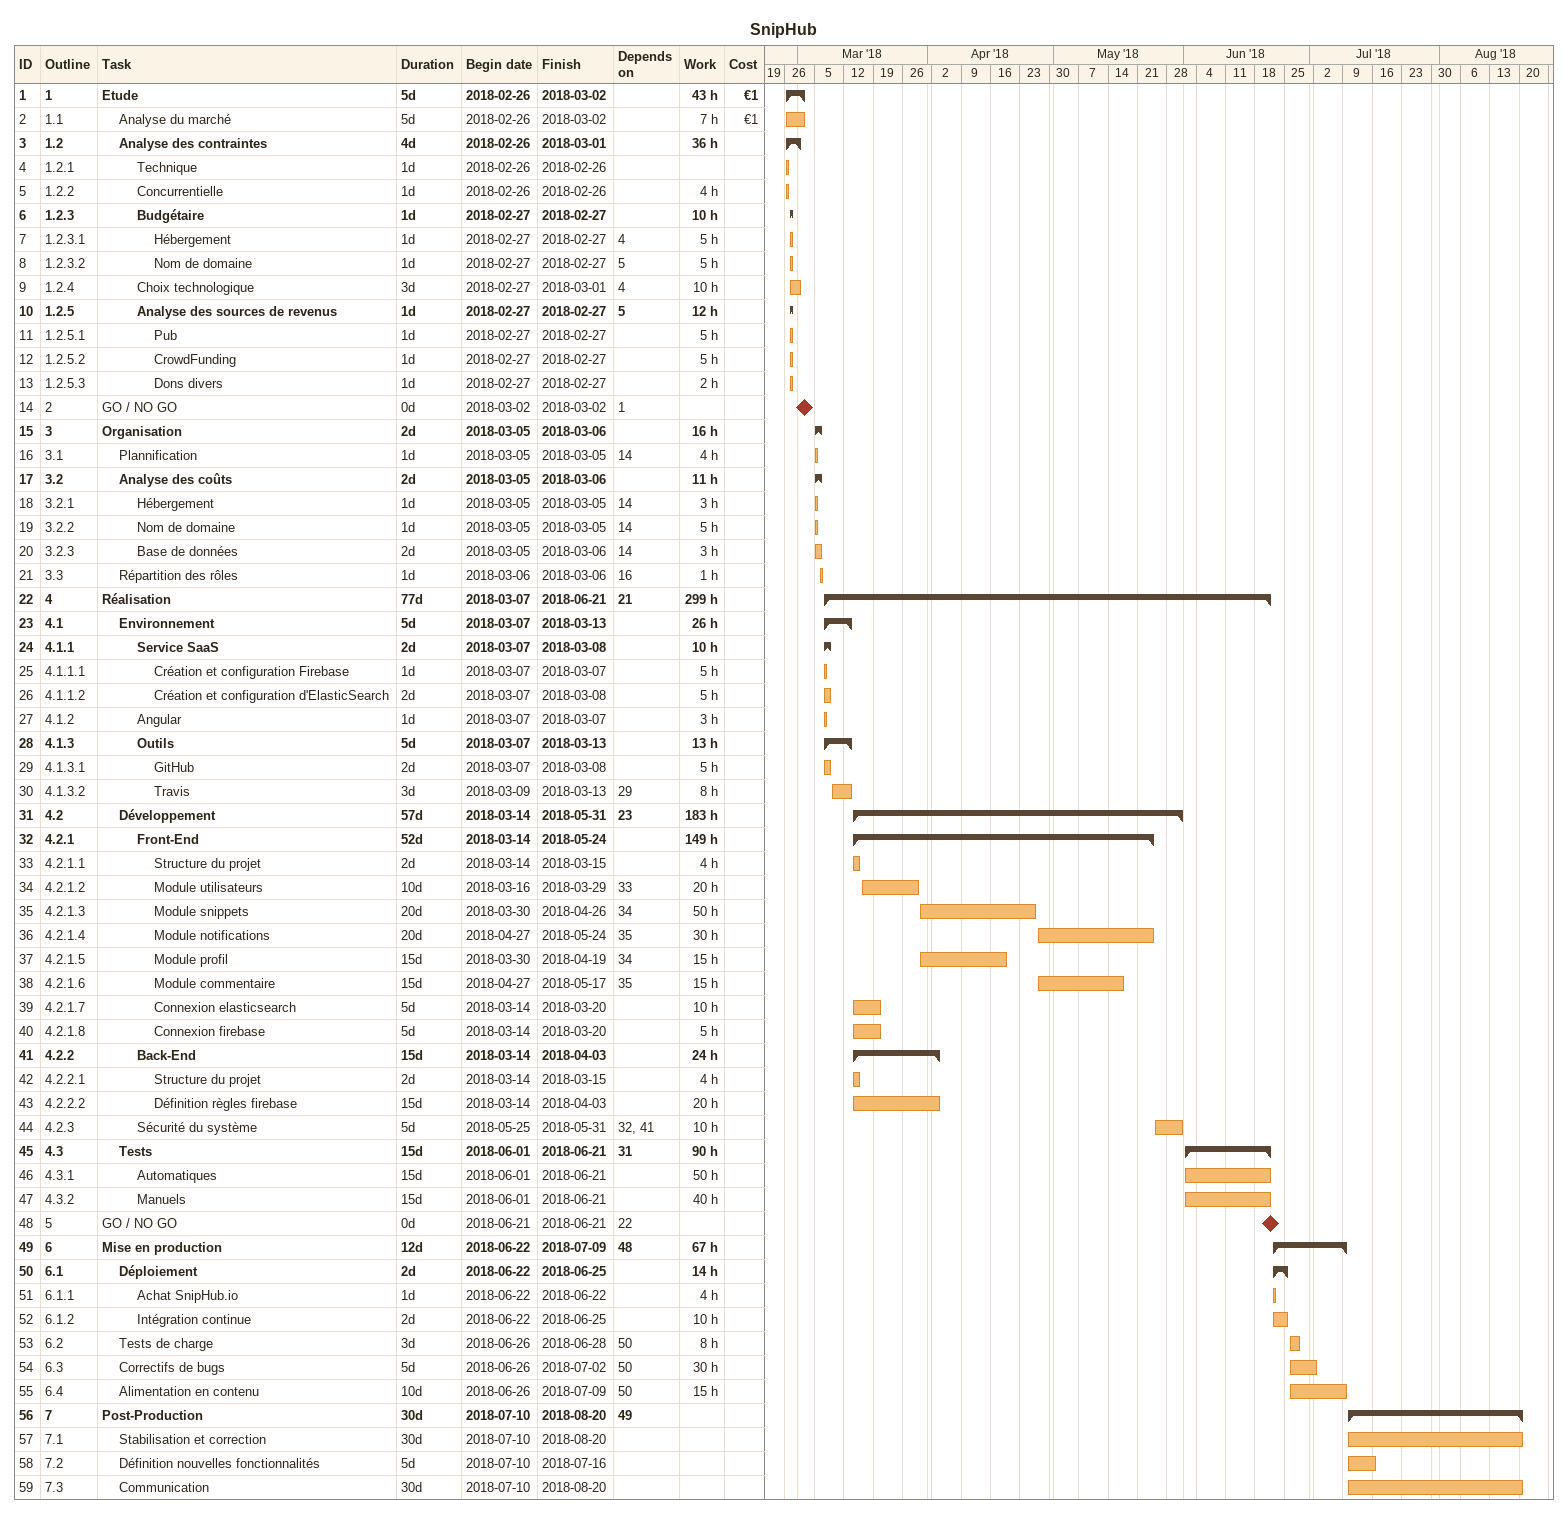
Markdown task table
SnipHub

| ID | WBS | Task | Duration | Start | Finish | Predecessors | Work (h) | Cost (€) |
|---|---|---|---|---|---|---|---|---|
| 1 | 1 | **Etude** | 5d | 2018-02-26 | 2018-03-02 |  | 43 | 1 |
| 2 | 1.1 | Analyse du marché | 5d | 2018-02-26 | 2018-03-02 |  | 7 | 1 |
| 3 | 1.2 | **Analyse des contraintes** | 4d | 2018-02-26 | 2018-03-01 |  | 36 |  |
| 4 | 1.2.1 | Technique | 1d | 2018-02-26 | 2018-02-26 |  |  |  |
| 5 | 1.2.2 | Concurrentielle | 1d | 2018-02-26 | 2018-02-26 |  | 4 |  |
| 6 | 1.2.3 | **Budgétaire** | 1d | 2018-02-27 | 2018-02-27 |  | 10 |  |
| 7 | 1.2.3.1 | Hébergement | 1d | 2018-02-27 | 2018-02-27 | 4 | 5 |  |
| 8 | 1.2.3.2 | Nom de domaine | 1d | 2018-02-27 | 2018-02-27 | 5 | 5 |  |
| 9 | 1.2.4 | Choix technologique | 3d | 2018-02-27 | 2018-03-01 | 4 | 10 |  |
| 10 | 1.2.5 | **Analyse des sources de revenus** | 1d | 2018-02-27 | 2018-02-27 | 5 | 12 |  |
| 11 | 1.2.5.1 | Pub | 1d | 2018-02-27 | 2018-02-27 |  | 5 |  |
| 12 | 1.2.5.2 | CrowdFunding | 1d | 2018-02-27 | 2018-02-27 |  | 5 |  |
| 13 | 1.2.5.3 | Dons divers | 1d | 2018-02-27 | 2018-02-27 |  | 2 |  |
| 14 | 2 | GO / NO GO | 0d | 2018-03-02 | 2018-03-02 | 1 |  |  |
| 15 | 3 | **Organisation** | 2d | 2018-03-05 | 2018-03-06 |  | 16 |  |
| 16 | 3.1 | Plannification | 1d | 2018-03-05 | 2018-03-05 | 14 | 4 |  |
| 17 | 3.2 | **Analyse des coûts** | 2d | 2018-03-05 | 2018-03-06 |  | 11 |  |
| 18 | 3.2.1 | Hébergement | 1d | 2018-03-05 | 2018-03-05 | 14 | 3 |  |
| 19 | 3.2.2 | Nom de domaine | 1d | 2018-03-05 | 2018-03-05 | 14 | 5 |  |
| 20 | 3.2.3 | Base de données | 2d | 2018-03-05 | 2018-03-06 | 14 | 3 |  |
| 21 | 3.3 | Répartition des rôles | 1d | 2018-03-06 | 2018-03-06 | 16 | 1 |  |
| 22 | 4 | **Réalisation** | 77d | 2018-03-07 | 2018-06-21 | 21 | 299 |  |
| 23 | 4.1 | **Environnement** | 5d | 2018-03-07 | 2018-03-13 |  | 26 |  |
| 24 | 4.1.1 | **Service SaaS** | 2d | 2018-03-07 | 2018-03-08 |  | 10 |  |
| 25 | 4.1.1.1 | Création et configuration Firebase | 1d | 2018-03-07 | 2018-03-07 |  | 5 |  |
| 26 | 4.1.1.2 | Création et configuration d'ElasticSearch | 2d | 2018-03-07 | 2018-03-08 |  | 5 |  |
| 27 | 4.1.2 | Angular | 1d | 2018-03-07 | 2018-03-07 |  | 3 |  |
| 28 | 4.1.3 | **Outils** | 5d | 2018-03-07 | 2018-03-13 |  | 13 |  |
| 29 | 4.1.3.1 | GitHub | 2d | 2018-03-07 | 2018-03-08 |  | 5 |  |
| 30 | 4.1.3.2 | Travis | 3d | 2018-03-09 | 2018-03-13 | 29 | 8 |  |
| 31 | 4.2 | **Développement** | 57d | 2018-03-14 | 2018-05-31 | 23 | 183 |  |
| 32 | 4.2.1 | **Front-End** | 52d | 2018-03-14 | 2018-05-24 |  | 149 |  |
| 33 | 4.2.1.1 | Structure du projet | 2d | 2018-03-14 | 2018-03-15 |  | 4 |  |
| 34 | 4.2.1.2 | Module utilisateurs | 10d | 2018-03-16 | 2018-03-29 | 33 | 20 |  |
| 35 | 4.2.1.3 | Module snippets | 20d | 2018-03-30 | 2018-04-26 | 34 | 50 |  |
| 36 | 4.2.1.4 | Module notifications | 20d | 2018-04-27 | 2018-05-24 | 35 | 30 |  |
| 37 | 4.2.1.5 | Module profil | 15d | 2018-03-30 | 2018-04-19 | 34 | 15 |  |
| 38 | 4.2.1.6 | Module commentaire | 15d | 2018-04-27 | 2018-05-17 | 35 | 15 |  |
| 39 | 4.2.1.7 | Connexion elasticsearch | 5d | 2018-03-14 | 2018-03-20 |  | 10 |  |
| 40 | 4.2.1.8 | Connexion firebase | 5d | 2018-03-14 | 2018-03-20 |  | 5 |  |
| 41 | 4.2.2 | **Back-End** | 15d | 2018-03-14 | 2018-04-03 |  | 24 |  |
| 42 | 4.2.2.1 | Structure du projet | 2d | 2018-03-14 | 2018-03-15 |  | 4 |  |
| 43 | 4.2.2.2 | Définition règles firebase | 15d | 2018-03-14 | 2018-04-03 |  | 20 |  |
| 44 | 4.2.3 | Sécurité du système | 5d | 2018-05-25 | 2018-05-31 | 32, 41 | 10 |  |
| 45 | 4.3 | **Tests** | 15d | 2018-06-01 | 2018-06-21 | 31 | 90 |  |
| 46 | 4.3.1 | Automatiques | 15d | 2018-06-01 | 2018-06-21 |  | 50 |  |
| 47 | 4.3.2 | Manuels | 15d | 2018-06-01 | 2018-06-21 |  | 40 |  |
| 48 | 5 | GO / NO GO | 0d | 2018-06-21 | 2018-06-21 | 22 |  |  |
| 49 | 6 | **Mise en production** | 12d | 2018-06-22 | 2018-07-09 | 48 | 67 |  |
| 50 | 6.1 | **Déploiement** | 2d | 2018-06-22 | 2018-06-25 |  | 14 |  |
| 51 | 6.1.1 | Achat SnipHub.io | 1d | 2018-06-22 | 2018-06-22 |  | 4 |  |
| 52 | 6.1.2 | Intégration continue | 2d | 2018-06-22 | 2018-06-25 |  | 10 |  |
| 53 | 6.2 | Tests de charge | 3d | 2018-06-26 | 2018-06-28 | 50 | 8 |  |
| 54 | 6.3 | Correctifs de bugs | 5d | 2018-06-26 | 2018-07-02 | 50 | 30 |  |
| 55 | 6.4 | Alimentation en contenu | 10d | 2018-06-26 | 2018-07-09 | 50 | 15 |  |
| 56 | 7 | **Post-Production** | 30d | 2018-07-10 | 2018-08-20 | 49 |  |  |
| 57 | 7.1 | Stabilisation et correction | 30d | 2018-07-10 | 2018-08-20 |  |  |  |
| 58 | 7.2 | Définition nouvelles fonctionnalités | 5d | 2018-07-10 | 2018-07-16 |  |  |  |
| 59 | 7.3 | Communication | 30d | 2018-07-10 | 2018-08-20 |  |  |  |
